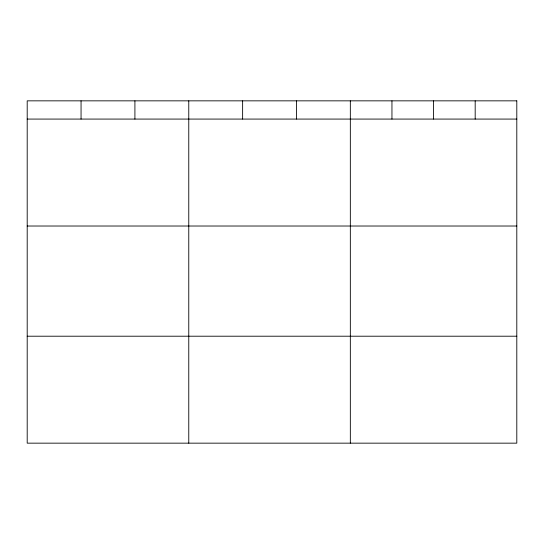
<?xml version="1.0" encoding="UTF-8"?>
<svg xmlns="http://www.w3.org/2000/svg" width="544" height="544" viewBox="0 0 544 544"><rect width="100%" height="100%" fill="white"/><g stroke="black" fill="none" stroke-linecap="round" stroke-linejoin="round"><path stroke-width="0.82" d="M27.2 119.075L516.8 119.075M27.2 226.018L516.8 226.018M27.2 336.206L516.8 336.206M475.184 100.844L475.184 119.075M433.568 100.844L433.568 119.075M391.952 100.844L391.952 119.075M350.336 100.844L350.336 443.156M296.48 100.844L296.48 119.075M242.624 100.844L242.624 119.075M188.768 100.844L188.768 443.156M134.912 100.844L134.912 119.075M81.056 100.844L81.056 119.075M516.8 100.844L27.2 100.844L27.2 443.156L516.8 443.156L516.8 100.844"/></g></svg>
